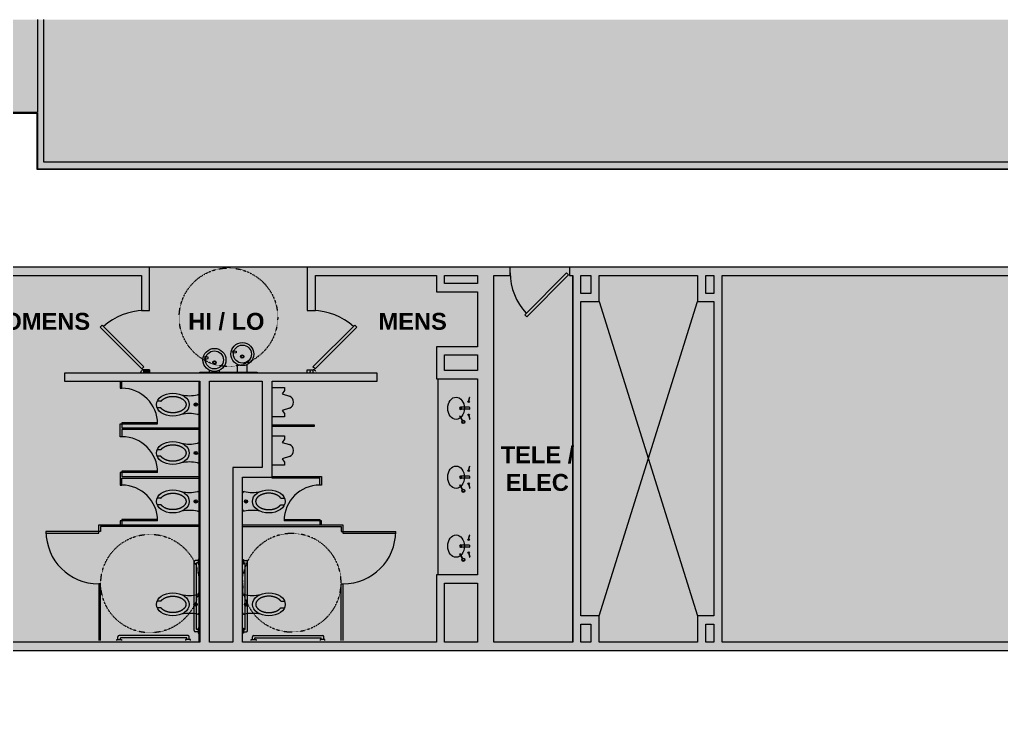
# Model space of a CAD drawing. Header units: inches. Extents: x 936 to 2811, y -567 to 495.
# Drawn here: x 1450 to 2048, y 61 to 495 of the extents above; entities that cross this region are included whole.
import ezdxf

# ---------------------------------------------------------------- set-up
doc = ezdxf.new("R2010")
doc.units = ezdxf.units.IN
doc.header["$MEASUREMENT"] = 0
doc.linetypes.add('IMPORT-HIDDEN _3_', pattern=[0.1875, 0.125, -0.0625])
doc.linetypes.add('IMPORT-HIDDEN2 _3_', pattern=[0.09375, 0.0625, -0.03125])
for name, color, linetype, lineweight in [('1900 Gallows 2nd Floor_For Revit_dwg', 8, 'Continuous', 9), ('A-Area-Iden-Name', 7, 'Continuous', 9), ('A-DETL-GENF', 92, 'Continuous', 9), ('A-DETL-MEDM', 33, 'Continuous', 9), ('A-Flor-Case-Exst', 7, 'Continuous', 9), ('A-Flor-Pfix-Exst', 7, 'Continuous', 9), ('A-WALL', 113, 'Continuous', 50), ('A-Wall-Bldg', 7, 'Continuous', 9), ('A-WALL-PATT', 111, 'Continuous', 13), ('HIDDEN', 7, 'IMPORT-HIDDEN _3_', 9), ('I-WALL', 2, 'Continuous', 13), ('PE0', 7, 'Continuous', 9), ('PE1', 7, 'Continuous', 9)]:
    doc.layers.add(name, color=color, linetype=linetype, lineweight=lineweight)
doc.styles.add('Arial_B', font='arialbd.ttf', dxfattribs={"height": 10.31746})

# ---------------------------------------------------------------- blocks, each defined once
blk = doc.blocks.new('1900 Gallows 2nd Floor_For Revit_dwg_I_PLUMB_FOUNT_Round - Double_P-1510352-New Construction - Tel_Data_Elec Plan')
at = {"layer": 'A-Flor-Pfix-Exst'}
for p, q in [((0.5, 11.5), (1.68, 11.5)), ((0.5, 5.5), (1.68, 5.5)), ((0.5, -5.5), (5.18, -5.5)), ((0.5, -11.5), (5.18, -11.5))]:
    blk.add_line(p, q, dxfattribs=at)
at = {"layer": 'A-Flor-Pfix-Exst', "flags": 128}
blk.add_lwpolyline([(0, 17.5), (0.5, 17.5), (0.5, -17.5), (0, -17.5)], dxfattribs=at)
for points in [[(8.5, 13.86), (8.75, 12.36), (9.75, 12.36), (10, 13.86), (9.75, 14.06), (8.75, 14.06)], [(12, -3.14), (12.25, -2.94), (13.25, -2.94), (13.5, -3.14), (13.25, -4.64), (12.25, -4.64)]]:
    blk.add_lwpolyline(points, close=True, dxfattribs=at)
at = {"layer": 'A-Flor-Pfix-Exst'}
for centre, radius in [((8, 8.5), 7), ((8, 8.5), 5.5), ((6.5, 8.5), 1), ((6.5, 8.5), 0.75), ((11.5, -8.5), 7), ((11.5, -8.5), 5.5), ((10.03, -8.44), 1), ((10.03, -8.44), 0.75)]:
    blk.add_circle(centre, radius, dxfattribs=at)
for centre in [(9.25, 13.86), (12.75, -3.14)]:
    blk.add_arc(centre, 0.75, 0.00117, 179.99883, dxfattribs=at)
blk = doc.blocks.new('1900 Gallows 2nd Floor_For Revit_dwg-1510351-New Construction - Tel_Data_Elec Plan')
at = {"layer": 'A-WALL-PATT', "lineweight": 9}
blk.add_hatch(color=7, dxfattribs=at).paths.add_polyline_path([(1425.37, 1555.94), (1425.37, 1557.94), (1421.87, 1557.94), (1421.87, 1555.94), (1423.75, 1555.94)], flags=0)
at = {"lineweight": 9, "flags": 128}
for points in [[(1680.49, 1615.7), (1679.25, 1616.94), (1653.79, 1591.48), (1655.03, 1590.24)], [(1420.64, 1558.45), (1421.87, 1559.69), (1396.42, 1585.14), (1395.18, 1583.91)], [(1526.11, 1558.45), (1524.87, 1559.69), (1550.33, 1585.14), (1551.57, 1583.91)]]:
    blk.add_lwpolyline(points, close=True, dxfattribs=at)
at = {"lineweight": 9}
for centre, start, end in [((1681.35, 1617.08), 180.21982, 222.81035), ((1422.01, 1557.58), 90.21982, 132.81035), ((1524.74, 1557.58), 47.18965, 89.78018)]:
    blk.add_arc(centre, 36.35, start, end, dxfattribs=at)
at = {"layer": 'A-Flor-Case-Exst'}
blk.add_line((1601, 1552.44), (1601, 1432.94), dxfattribs=at)
at = {"layer": 'A-Flor-Pfix-Exst'}
for p, q in [((1432.26, 1538.69), (1429.97, 1538.69)), ((1619.68, 1538.61), (1620.19, 1541.06)), ((1619.81, 1538.59), (1620.31, 1541.04)), ((1432.26, 1534.69), (1429.97, 1534.69)), ((1615.16, 1534.94), (1615.16, 1533.94)), ((1620.03, 1535.06), (1615.28, 1535.06)), ((1620.03, 1533.81), (1615.28, 1533.81)), ((1620.16, 1534.94), (1620.16, 1533.94)), ((1615.97, 1526.7), (1614.36, 1529.59)), ((1616.18, 1526.82), (1614.58, 1529.71)), ((1619.68, 1530.26), (1620.19, 1527.81)), ((1619.81, 1530.29), (1620.31, 1527.84)), ((1432.26, 1509.19), (1429.97, 1509.19)), ((1432.26, 1505.19), (1429.97, 1505.19)), ((1619.68, 1496.61), (1620.19, 1499.06)), ((1619.81, 1496.59), (1620.31, 1499.04)), ((1615.16, 1492.94), (1615.16, 1491.94)), ((1620.03, 1493.06), (1615.28, 1493.06)), ((1620.03, 1491.81), (1615.28, 1491.81)), ((1620.16, 1492.94), (1620.16, 1491.94)), ((1615.97, 1484.7), (1614.36, 1487.59)), ((1616.18, 1484.82), (1614.58, 1487.71)), ((1619.68, 1488.26), (1620.19, 1485.81)), ((1619.81, 1488.29), (1620.31, 1485.84)), ((1432.26, 1479.69), (1429.97, 1479.69)), ((1505.24, 1479.69), (1507.53, 1479.69)), ((1432.26, 1475.69), (1429.97, 1475.69)), ((1505.24, 1475.69), (1507.53, 1475.69)), ((1619.68, 1454.61), (1620.19, 1457.06)), ((1619.81, 1454.59), (1620.31, 1457.04)), ((1615.16, 1450.94), (1615.16, 1449.94)), ((1620.03, 1451.06), (1615.28, 1451.06)), ((1620.03, 1449.81), (1615.28, 1449.81)), ((1620.16, 1450.94), (1620.16, 1449.94)), ((1454.99, 1441.67), (1453.18, 1441.67)), ((1482.51, 1441.67), (1484.32, 1441.67)), ((1615.97, 1442.7), (1614.36, 1445.59)), ((1616.18, 1442.82), (1614.58, 1445.71)), ((1619.68, 1446.26), (1620.19, 1443.81)), ((1619.81, 1446.29), (1620.31, 1443.84)), ((1452.43, 1398.96), (1452.43, 1440.92)), ((1453.92, 1399.86), (1453.92, 1440.01)), ((1454.99, 1440.17), (1454.08, 1440.17)), ((1482.51, 1440.17), (1483.42, 1440.17)), ((1483.58, 1399.86), (1483.58, 1440.01)), ((1485.07, 1398.96), (1485.07, 1440.92)), ((1432.21, 1416.94), (1429.92, 1416.94)), ((1432.21, 1412.94), (1429.92, 1412.94)), ((1505.29, 1416.94), (1507.58, 1416.94)), ((1505.29, 1412.94), (1507.58, 1412.94)), ((1454.99, 1399.7), (1454.08, 1399.7)), ((1482.51, 1399.7), (1483.42, 1399.7)), ((1406.06, 1393.45), (1406.06, 1395.26)), ((1448.77, 1396.01), (1406.81, 1396.01)), ((1407.56, 1393.45), (1407.56, 1394.36)), ((1447.86, 1394.51), (1407.72, 1394.51)), ((1448.02, 1393.45), (1448.02, 1394.36)), ((1449.52, 1393.45), (1449.52, 1395.26)), ((1454.99, 1398.21), (1453.18, 1398.21)), ((1482.51, 1398.21), (1484.32, 1398.21)), ((1487.98, 1393.45), (1487.98, 1395.26)), ((1488.73, 1396.01), (1530.69, 1396.01)), ((1489.48, 1393.45), (1489.48, 1394.36)), ((1489.64, 1394.51), (1529.78, 1394.51)), ((1529.94, 1393.45), (1529.94, 1394.36)), ((1531.44, 1393.45), (1531.44, 1395.26))]:
    blk.add_line(p, q, dxfattribs=at)
at = {"layer": 'A-Flor-Pfix-Exst', "flags": 128}
for points in [[(1407.5, 1550.94), (1407.5, 1546.64), (1408.5, 1546.64), (1408.5, 1550.94)], [(1500, 1547.19), (1507.5, 1547.19), (1507.5, 1545.19), (1506, 1543.19), (1510.59, 1541.87)], [(1510.59, 1534.5), (1506, 1533.19), (1507.5, 1531.19), (1507.5, 1529.19), (1500, 1529.19)], [(1455.5, 1521.44), (1408.5, 1521.44), (1408.5, 1517.14), (1407.5, 1517.14), (1407.5, 1524.89), (1430.25, 1524.89)], [(1430.25, 1525.64), (1408.5, 1525.64), (1408.5, 1522.44), (1455.5, 1522.44)], [(1500, 1524.44), (1525.52, 1524.44), (1525.52, 1523.44), (1500, 1523.44)], [(1500, 1517.69), (1507.5, 1517.69), (1507.5, 1515.69), (1506, 1513.69), (1510.59, 1512.37)], [(1510.59, 1505), (1506, 1503.69), (1507.5, 1501.69), (1507.5, 1499.69), (1500, 1499.69)], [(1430.25, 1495.39), (1407.5, 1495.39), (1407.5, 1487.64), (1408.5, 1487.64), (1408.5, 1491.94), (1455.5, 1491.94)], [(1430.25, 1496.14), (1408.5, 1496.14), (1408.5, 1492.94), (1455.5, 1492.94)], [(1500, 1492.94), (1530, 1492.94), (1530, 1487.64), (1529, 1487.64), (1529, 1492.94)], [(1529, 1491.94), (1500, 1491.94), (1500, 1492.44)], [(1430.25, 1465.89), (1407.5, 1465.89), (1407.5, 1463.44)], [(1430.25, 1466.64), (1408.5, 1466.64), (1408.5, 1463.44)], [(1507.25, 1466.64), (1529, 1466.64), (1529, 1463.44)], [(1530, 1463.44), (1530, 1465.89), (1507.25, 1465.89)], [(1362.25, 1458.44), (1394.5, 1458.44), (1394.5, 1463.44), (1455.5, 1463.44)], [(1455.5, 1462.44), (1395.5, 1462.44), (1395.5, 1459.44), (1362.25, 1459.44)], [(1482, 1463.44), (1543, 1463.44), (1543, 1458.44), (1575.25, 1458.44)], [(1482, 1462.44), (1542, 1462.44), (1542, 1459.44), (1575.25, 1459.44)], [(1455.5, 1442.39), (1454.99, 1442.39), (1454.99, 1439.44), (1455.5, 1439.44)], [(1482, 1442.39), (1482.51, 1442.39), (1482.51, 1439.44), (1482, 1439.44)], [(1395.5, 1392.94), (1395.5, 1427.44), (1394.5, 1427.44), (1394.5, 1392.94)], [(1542, 1392.94), (1542, 1427.44), (1543, 1427.44), (1543, 1392.94)], [(1455.5, 1400.43), (1454.99, 1400.43), (1454.99, 1397.48), (1455.5, 1397.48)], [(1482, 1400.43), (1482.51, 1400.43), (1482.51, 1397.48), (1482, 1397.48)], [(1405.33, 1392.94), (1405.33, 1393.45), (1408.29, 1393.45), (1408.29, 1392.94)], [(1450.25, 1392.94), (1450.25, 1393.45), (1447.29, 1393.45), (1447.29, 1392.94)], [(1487.25, 1392.94), (1487.25, 1393.45), (1490.21, 1393.45), (1490.21, 1392.94)], [(1532.17, 1392.94), (1532.17, 1393.45), (1529.21, 1393.45), (1529.21, 1392.94)]]:
    blk.add_lwpolyline(points, dxfattribs=at)
at = {"layer": 'A-Flor-Pfix-Exst', "linetype": 'IMPORT-HIDDEN2 _3_'}
for centre in [(1473.37, 1589.94), (1425.62, 1427.65)]:
    blk.add_circle(centre, 30, dxfattribs=at)
at = {"layer": 'A-Flor-Pfix-Exst'}
for centre, radius in [((1453.44, 1536.69), 1), ((1453.44, 1536.69), 0.5), ((1619.7, 1538.42), 0.493), ((1619.7, 1538.42), 0.197), ((1619.7, 1530.45), 0.493), ((1616.42, 1526.15), 0.985), ((1616.42, 1526.15), 0.709), ((1619.7, 1530.45), 0.197), ((1453.44, 1507.19), 1), ((1453.44, 1507.19), 0.5), ((1619.7, 1496.42), 0.493), ((1619.7, 1496.42), 0.197), ((1619.7, 1488.45), 0.493), ((1616.42, 1484.15), 0.985), ((1616.42, 1484.15), 0.709), ((1619.7, 1488.45), 0.197), ((1453.44, 1477.69), 1), ((1453.44, 1477.69), 0.5), ((1484.06, 1477.69), 1), ((1484.06, 1477.69), 0.5), ((1619.7, 1454.42), 0.493), ((1619.7, 1454.42), 0.197), ((1616.42, 1442.15), 0.985), ((1616.42, 1442.15), 0.709), ((1619.7, 1446.45), 0.493), ((1619.7, 1446.45), 0.197), ((1453.39, 1414.94), 1), ((1453.39, 1414.94), 0.5), ((1484.11, 1414.94), 1), ((1484.11, 1414.94), 0.5)]:
    blk.add_circle(centre, radius, dxfattribs=at)
for centre, radius, start, end in [((1408.5, 1524.89), 21.75, 0, 90), ((1449.62, 1563.04), 20.94, 256.50756, 283.62573), ((1454.55, 1541.69), 1, 0, 90.06664), ((1508.97, 1538.19), 4.03, 293.68782, 66.31411), ((1620.25, 1541.05), 0.0625, 348.3502, 168.3502), ((1449.61, 1508.72), 22.51, 77.33126, 102.50058), ((1454.55, 1531.69), 1, 269.91592, 0), ((1614.91, 1534.44), 0.709, 61.06029, 298.94363), ((1614.91, 1534.44), 0.512, 60.66198, 299.33802), ((1615.28, 1534.94), 0.125, 90, 180), ((1615.28, 1533.94), 0.125, 180, 270), ((1620.03, 1534.94), 0.125, 0, 90), ((1620.03, 1533.94), 0.125, 270, 0), ((1614.47, 1529.65), 0.125, 29.1403, 209.1403), ((1620.25, 1527.83), 0.0625, 191.6498, 11.6498), ((1408.5, 1495.39), 21.75, 0, 90), ((1449.62, 1533.54), 20.94, 256.50756, 283.62573), ((1454.55, 1512.19), 1, 0, 90.06664), ((1508.97, 1508.69), 4.03, 293.68782, 66.31411), ((1449.61, 1479.22), 22.51, 77.33126, 102.50058), ((1454.55, 1502.19), 1, 269.91592, 0), ((1620.25, 1499.05), 0.0625, 348.3502, 168.3502), ((1614.91, 1492.44), 0.709, 61.06029, 298.94363), ((1614.91, 1492.44), 0.512, 60.66198, 299.33802), ((1615.28, 1492.94), 0.125, 90, 180), ((1615.28, 1491.94), 0.125, 180, 270), ((1620.03, 1492.94), 0.125, 0, 90), ((1620.03, 1491.94), 0.125, 270, 0), ((1408.5, 1465.89), 21.75, 0, 90), ((1449.62, 1504.04), 20.94, 256.50756, 283.62573), ((1454.55, 1482.69), 1, 0, 90.06664), ((1482.95, 1482.69), 1, 89.93336, 171.99281), ((1487.88, 1504.04), 20.94, 256.37427, 283.49244), ((1529, 1465.89), 21.75, 90, 180), ((1614.47, 1487.65), 0.125, 29.1403, 209.1403), ((1620.25, 1485.83), 0.0625, 191.6498, 11.6498), ((1449.61, 1449.72), 22.51, 77.33126, 102.50058), ((1454.55, 1472.69), 1, 269.91592, 0), ((1482.95, 1472.69), 1, 188.00581, 270.08408), ((1487.89, 1449.72), 22.51, 77.49942, 102.66874), ((1394.25, 1459.44), 32, 180, 270), ((1543.25, 1459.44), 32, 270, 0), ((1620.25, 1457.05), 0.0625, 348.3502, 168.3502), ((1614.91, 1450.44), 0.709, 61.06029, 298.94363), ((1614.91, 1450.44), 0.512, 60.66198, 299.33802), ((1615.28, 1450.94), 0.125, 90, 180), ((1615.28, 1449.94), 0.125, 180, 270), ((1620.03, 1450.94), 0.125, 0, 90), ((1620.03, 1449.94), 0.125, 270, 0), ((1453.18, 1440.92), 0.749, 90, 180), ((1484.32, 1440.92), 0.749, 0, 90), ((1614.47, 1445.65), 0.125, 29.1403, 209.1403), ((1620.25, 1443.83), 0.0625, 191.6498, 11.6498), ((1454.08, 1440.01), 0.158, 90, 180), ((1483.42, 1440.01), 0.158, 0, 90), ((1449.57, 1441.29), 20.94, 256.50756, 283.62573), ((1454.5, 1419.94), 1, 0, 90.06664), ((1483, 1419.94), 1, 89.93336, 180), ((1487.93, 1441.29), 20.94, 256.37427, 283.49244), ((1449.56, 1386.97), 22.51, 77.33126, 102.50058), ((1454.5, 1409.94), 1, 269.91592, 0), ((1483, 1409.94), 1, 180, 270.08408), ((1487.94, 1386.97), 22.51, 77.49942, 102.66874), ((1454.08, 1399.86), 0.158, 180, 270), ((1483.42, 1399.86), 0.158, 270, 0), ((1406.81, 1395.26), 0.749, 90, 180), ((1407.72, 1394.36), 0.158, 90, 180), ((1447.86, 1394.36), 0.158, 0, 90), ((1448.77, 1395.26), 0.749, 0, 90), ((1453.18, 1398.96), 0.749, 180, 270), ((1484.32, 1398.96), 0.749, 270, 0), ((1488.73, 1395.26), 0.749, 90, 180), ((1489.64, 1394.36), 0.158, 90, 180), ((1529.78, 1394.36), 0.158, 0, 90), ((1530.69, 1395.26), 0.749, 0, 90)]:
    blk.add_arc(centre, radius, start, end, dxfattribs=at)
at = {"layer": 'A-Flor-Pfix-Exst', "linetype": 'IMPORT-HIDDEN2 _3_'}
for start, end in [(0, 179.36383), (180.63617, 360)]:
    blk.add_arc((1511.98, 1428.15), 30, start, end, dxfattribs=at)
at = {"layer": 'A-Flor-Pfix-Exst'}
for centre, major_axis, ratio in [((1439.55, 1536.69), (10, 0), 0.7), ((1612, 1534.44), (0, 6.81), 0.743119), ((1439.55, 1507.19), (10, 0), 0.7), ((1612, 1492.44), (0, 6.81), 0.743119), ((1439.55, 1477.69), (10, 0), 0.7), ((1497.95, 1477.69), (10, 0), 0.7), ((1612, 1450.44), (0, 6.81), 0.743119), ((1439.5, 1414.94), (10, 0), 0.7), ((1498, 1414.94), (10, 0), 0.7)]:
    blk.add_ellipse(centre, major_axis=major_axis, ratio=ratio, dxfattribs=at)
for points, weights in [([(1432.26, 1538.69), (1432.78, 1539.41), (1433.63, 1540)], [0.963787091963, 0.96837322297, 1]), ([(1433.63, 1540), (1436.04, 1541.69), (1439.55, 1541.69)], [1, 0.91565673169, 1]), ([(1439.55, 1541.69), (1443.06, 1541.69), (1445.48, 1540)], [1, 0.91565673169, 1]), ([(1445.48, 1540), (1447.55, 1538.55), (1447.55, 1536.69)], [1, 0.926018555588, 1]), ([(1447.55, 1536.69), (1447.55, 1534.83), (1445.48, 1533.38)], [1, 0.926018555588, 1]), ([(1433.63, 1533.38), (1432.78, 1533.97), (1432.26, 1534.69)], [1, 0.96837322297, 0.963787091963]), ([(1439.55, 1531.69), (1436.04, 1531.69), (1433.63, 1533.38)], [1, 0.91565673169, 1]), ([(1445.48, 1533.38), (1443.06, 1531.69), (1439.55, 1531.69)], [1, 0.915656731689, 1]), ([(1432.26, 1509.19), (1432.78, 1509.91), (1433.63, 1510.5)], [0.963787091963, 0.96837322297, 1]), ([(1433.63, 1510.5), (1436.04, 1512.19), (1439.55, 1512.19)], [1, 0.91565673169, 1]), ([(1439.55, 1512.19), (1443.06, 1512.19), (1445.48, 1510.5)], [1, 0.91565673169, 1]), ([(1445.48, 1510.5), (1447.55, 1509.05), (1447.55, 1507.19)], [1, 0.926018555588, 1]), ([(1447.55, 1507.19), (1447.55, 1505.33), (1445.48, 1503.88)], [1, 0.926018555588, 1]), ([(1433.63, 1503.88), (1432.78, 1504.47), (1432.26, 1505.19)], [1, 0.96837322297, 0.963787091963]), ([(1439.55, 1502.19), (1436.04, 1502.19), (1433.63, 1503.88)], [1, 0.91565673169, 1]), ([(1445.48, 1503.88), (1443.06, 1502.19), (1439.55, 1502.19)], [1, 0.915656731689, 1]), ([(1432.26, 1479.69), (1432.78, 1480.41), (1433.63, 1481)], [0.963787091963, 0.96837322297, 1]), ([(1433.63, 1481), (1436.04, 1482.69), (1439.55, 1482.69)], [1, 0.91565673169, 1]), ([(1439.55, 1482.69), (1443.06, 1482.69), (1445.48, 1481)], [1, 0.91565673169, 1]), ([(1445.48, 1481), (1447.55, 1479.55), (1447.55, 1477.69)], [1, 0.926018555588, 1]), ([(1447.55, 1477.69), (1447.55, 1475.83), (1445.48, 1474.38)], [1, 0.926018555588, 1]), ([(1492.02, 1481), (1489.95, 1479.55), (1489.95, 1477.69)], [1, 0.926018555588, 1]), ([(1489.95, 1477.69), (1489.95, 1475.83), (1492.02, 1474.38)], [1, 0.926018555588, 1]), ([(1497.95, 1482.69), (1494.44, 1482.69), (1492.02, 1481)], [1, 0.91565673169, 1]), ([(1503.87, 1481), (1501.46, 1482.69), (1497.95, 1482.69)], [1, 0.91565673169, 1]), ([(1505.24, 1479.69), (1504.72, 1480.41), (1503.87, 1481)], [0.963787091963, 0.96837322297, 1]), ([(1433.63, 1474.38), (1432.78, 1474.97), (1432.26, 1475.69)], [1, 0.96837322297, 0.963787091963]), ([(1439.55, 1472.69), (1436.04, 1472.69), (1433.63, 1474.38)], [1, 0.91565673169, 1]), ([(1445.48, 1474.38), (1443.06, 1472.69), (1439.55, 1472.69)], [1, 0.915656731689, 1]), ([(1492.02, 1474.38), (1494.44, 1472.69), (1497.95, 1472.69)], [1, 0.915656731689, 1]), ([(1497.95, 1472.69), (1501.46, 1472.69), (1503.87, 1474.38)], [1, 0.91565673169, 1]), ([(1503.87, 1474.38), (1504.72, 1474.97), (1505.24, 1475.69)], [1, 0.96837322297, 0.963787091963]), ([(1432.21, 1416.94), (1432.73, 1417.66), (1433.58, 1418.25)], [0.963787091963, 0.96837322297, 1]), ([(1433.58, 1418.25), (1435.99, 1419.94), (1439.5, 1419.94)], [1, 0.91565673169, 1]), ([(1439.5, 1419.94), (1443.01, 1419.94), (1445.42, 1418.25)], [1, 0.91565673169, 1]), ([(1445.42, 1418.25), (1447.5, 1416.8), (1447.5, 1414.94)], [1, 0.926018555588, 1]), ([(1492.08, 1418.25), (1490, 1416.8), (1490, 1414.94)], [1, 0.926018555588, 1]), ([(1498, 1419.94), (1494.49, 1419.94), (1492.08, 1418.25)], [1, 0.91565673169, 1]), ([(1503.92, 1418.25), (1501.51, 1419.94), (1498, 1419.94)], [1, 0.91565673169, 1]), ([(1505.29, 1416.94), (1504.77, 1417.66), (1503.92, 1418.25)], [0.963787091963, 0.96837322297, 1]), ([(1433.58, 1411.63), (1432.73, 1412.22), (1432.21, 1412.94)], [1, 0.96837322297, 0.963787091963]), ([(1439.5, 1409.94), (1435.99, 1409.94), (1433.58, 1411.63)], [1, 0.91565673169, 1]), ([(1445.42, 1411.63), (1443.01, 1409.94), (1439.5, 1409.94)], [1, 0.915656731689, 1]), ([(1447.5, 1414.94), (1447.5, 1413.08), (1445.42, 1411.63)], [1, 0.926018555588, 1]), ([(1490, 1414.94), (1490, 1413.08), (1492.08, 1411.63)], [1, 0.926018555588, 1]), ([(1492.08, 1411.63), (1494.49, 1409.94), (1498, 1409.94)], [1, 0.915656731689, 1]), ([(1498, 1409.94), (1501.51, 1409.94), (1503.92, 1411.63)], [1, 0.91565673169, 1]), ([(1503.92, 1411.63), (1504.77, 1412.22), (1505.29, 1412.94)], [1, 0.96837322297, 0.963787091963])]:
    blk.add_rational_spline(points, weights, degree=2, dxfattribs=at)
at = {"layer": 'A-Wall-Bldg'}
for p, q in [((1683, 1615.44), (1683, 1391.94)), ((1455.5, 1391.93), (1455.5, 1550.94))]:
    blk.add_line(p, q, dxfattribs=at)
at = {"layer": 'A-Wall-Bldg', "flags": 128}
blk.add_lwpolyline([(1421.87, 1555.94), (1421.87, 1557.94), (1425.37, 1557.94), (1425.37, 1555.94), (1425.37, 1557.94), (1421.87, 1557.94)], close=True, dxfattribs=at)
blk.add_lwpolyline([(1521.37, 1555.94), (1521.37, 1557.94), (1524.87, 1557.94), (1524.87, 1555.94)], dxfattribs=at)
at = {"layer": 'HIDDEN'}
for centre, start, end in [((1683, 1616.94), 229.09091, 272.30729), ((1421.87, 1555.94), 0, 180), ((1524.87, 1555.94), 0, 180)]:
    blk.add_arc(centre, 2, start, end, dxfattribs=at)
at = {"layer": 'PE0'}
for p, q in [((1699.12, 1407.94), (1759.12, 1599.44)), ((1699.12, 1599.44), (1759.12, 1407.94))]:
    blk.add_line(p, q, dxfattribs=at)
at = {"layer": 'PE1'}
blk.add_line((1601, 1552.44), (1601, 1432.94), dxfattribs=at)
at = {"rotation": 90.00000000000001}
blk.add_blockref('1900 Gallows 2nd Floor_For Revit_dwg_I_PLUMB_FOUNT_Round - Double_P-1510352-New Construction - Tel_Data_Elec Plan', (1473.37, 1555.94), dxfattribs=at)
at = {"layer": 'A-Area-Iden-Name', "char_height": 10.317, "attachment_point": 1, "line_spacing_factor": 0.941778, "style": 'Arial_B'}
for s, insert, width in [('WOMENS', (1322.7, 1592.58), 77.2489), ('HI / LO', (1448.88, 1592.58), 54.1109), ('MENS', (1564.76, 1592.58), 48.3571), ('TELE /', (1639.17, 1511.29), 52.1522), ('ELEC', (1642.28, 1494.45), 44.6844)]:
    blk.add_mtext(s, dxfattribs=dict(at, insert=insert, width=width))

msp = doc.modelspace()

# ---------------------------------------------------------------- hatches: boundary and pattern name
at = {"layer": 'A-DETL-GENF'}
h = msp.add_hatch(color=9, dxfattribs=at)
h.paths.add_polyline_path([(935.98, -435.19), (980.76, -435.19), (980.76, -417.44), (988.51, -417.44), (988.51, -87.44), (980.76, -87.44), (980.76, -57.44), (1010.76, -57.44), (1010.76, -65.94), (1100.51, -65.94), (1100.51, 48.56), (1060.01, 48.56), (1060.01, 46.81), (935.98, 46.81), (935.98, -417.44)], flags=0)
h.paths.add_polyline_path([(1101.01, -65.94), (1102.51, -65.94), (1102.51, 50.81), (1060.01, 50.81), (1060.01, 49.06), (1101.01, 49.06), (1101.01, -53.88)], flags=0)
h.paths.add_polyline_path([(2800.51, 229.56), (2800.51, 272.56), (2787.76, 272.56), (2787.76, 302.56), (2800.51, 302.56), (2800.51, 392.56), (2761.76, 392.56), (2761.76, 422.56), (2800.51, 422.56), (2800.51, 495.15), (1464.76, 495.15), (1464.76, 408.31), (2269.38, 408.31), (2269.38, 406.56), (2321.01, 406.56), (2321.01, 384.93), (2320.51, 384.93), (2320.51, 348.93), (2321.01, 348.93), (2321.01, 342.93), (2327.76, 342.93), (2327.76, 318.93), (2303.76, 318.93), (2303.76, 338.93), (2273.38, 338.93), (2273.38, 229.56), (2797.76, 229.56)], flags=0)
h.paths.add_polyline_path([(2547.76, 318.93), (2523.76, 318.93), (2523.76, 342.93), (2547.76, 342.93), (2547.76, 321.44)], flags=0)
h.paths.add_polyline_path([(2119.88, 404.06), (2320.51, 404.06), (2320.51, 406.06), (2269.38, 406.06), (2269.38, 404.31), (1460.76, 404.31), (1460.76, 438.06), (1460.51, 438.06), (1460.51, 404.06), (2114.88, 404.06)], flags=0)
h.paths.add_polyline_path([(935.98, 408.31), (1126.76, 408.31), (1126.76, 495.15), (935.98, 495.15), (935.98, 423.93)], flags=0)
h.paths.add_polyline_path([(1164.26, 438.31), (1172.76, 438.31), (1172.76, 438.56), (1460.76, 438.56), (1460.76, 495.15), (1130.76, 495.15), (1130.76, 438.56), (1136.76, 438.56), (1136.76, 438.31)], flags=0)
h = msp.add_hatch(color=9, dxfattribs=at)
h.paths.add_polyline_path([(935.98, 115.81), (972.01, 115.81), (972.01, 131.81), (980.26, 131.81), (980.26, 323.31), (972.01, 323.31), (972.01, 339.31), (935.98, 339.31), (935.98, 126.81)], flags=0)
h.paths.add_polyline_path([(1060.76, 115.81), (1060.76, 140.14), (985.26, 140.14), (985.26, 115.81)], flags=0)
h.paths.add_polyline_path([(1159.26, 115.81), (1159.26, 155.56), (1161.76, 155.56), (1161.76, 197.56), (1159.26, 197.56), (1159.26, 257.56), (1161.76, 257.56), (1161.76, 299.56), (1159.26, 299.56), (1159.26, 330.93), (1065.76, 330.93), (1065.76, 299.56), (1060.76, 299.56), (1060.76, 335.93), (1159.26, 335.93), (1159.26, 339.31), (1059.26, 339.31), (1059.26, 343.81), (987.26, 343.81), (987.26, 339.31), (985.26, 339.31), (985.26, 145.14), (1060.76, 145.14), (1060.76, 257.56), (1065.76, 257.56), (1065.76, 115.81), (1152.5, 115.81)], flags=0)
h.paths.add_polyline_path([(980.26, 115.81), (980.26, 126.81), (977.01, 126.81), (977.01, 115.81)], flags=0)
h.paths.add_polyline_path([(1797.88, 115.81), (1797.88, 126.81), (1791.83, 126.81), (1791.83, 115.81)], flags=0)
h.paths.add_polyline_path([(1418.51, 115.81), (1436.45, 115.81), (1436.45, 152.06), (1416.26, 152.06), (1416.26, 115.81)], flags=0)
h.paths.add_polyline_path([(1867.88, 115.81), (1872.76, 115.81), (1872.76, 126.81), (1867.88, 126.81), (1867.88, 117.32)], flags=0)
h.paths.add_polyline_path([(1877.76, 115.81), (2104.38, 115.81), (2104.38, 323.31), (2098.38, 323.31), (2098.38, 334.31), (2086.38, 334.31), (2086.38, 339.31), (1877.76, 339.31), (1877.76, 117.44)], flags=0)
h.paths.add_polyline_path([(1559.63, 115.81), (1559.63, 274.81), (1477.26, 274.81), (1477.26, 279.81), (1525.63, 279.81), (1525.63, 281.81), (1529.13, 281.81), (1529.13, 279.81), (1667.76, 279.81), (1667.76, 274.81), (1603.76, 274.81), (1603.76, 216.31), (1585.76, 216.31), (1585.76, 115.81), (1703.76, 115.81), (1703.76, 156.81), (1728.76, 156.81), (1728.76, 276.31), (1703.76, 276.31), (1703.76, 295.81), (1728.76, 295.81), (1728.76, 329.31), (1703.76, 329.31), (1703.76, 339.31), (1630.13, 339.31), (1630.13, 317.81), (1625.13, 317.81), (1625.13, 344.31), (1529.13, 344.31), (1529.13, 317.81), (1524.13, 317.81), (1524.13, 339.31), (1441.45, 339.31), (1441.45, 329.31), (1416.26, 329.31), (1416.26, 295.81), (1441.45, 295.81), (1441.45, 276.31), (1416.26, 276.31), (1416.26, 157.06), (1441.45, 157.06), (1441.45, 115.81)], flags=0)
h.paths.add_polyline_path([(1802.88, 115.81), (1862.88, 115.81), (1862.88, 131.81), (1872.76, 131.81), (1872.76, 323.31), (1862.88, 323.31), (1862.88, 339.31), (1802.88, 339.31), (1802.88, 323.31), (1791.83, 323.31), (1791.83, 131.81), (1802.88, 131.81), (1802.88, 116.56)], flags=0)
h.paths.add_polyline_path([(1565.63, 115.81), (1579.76, 115.81), (1579.76, 222.31), (1597.76, 222.31), (1597.76, 274.81), (1565.63, 274.81), (1565.63, 176.67)], flags=0)
h.paths.add_polyline_path([(1786.83, 115.81), (1786.83, 339.31), (1784.76, 339.31), (1784.76, 344.31), (1748.76, 344.31), (1748.76, 339.31), (1738.76, 339.31), (1738.76, 115.81)], flags=0)
h.paths.add_polyline_path([(1708.76, 115.81), (1728.76, 115.81), (1728.76, 151.81), (1708.76, 151.81)], flags=0)
h.paths.add_polyline_path([(2109.38, 115.81), (2114.38, 115.81), (2114.38, 126.81), (2109.38, 126.81), (2109.38, 121.81)], flags=0)
h.paths.add_polyline_path([(2119.38, 115.81), (2194.38, 115.81), (2194.38, 131.81), (2204.38, 131.81), (2204.38, 323.31), (2194.38, 323.31), (2194.38, 339.31), (2192.38, 339.31), (2192.38, 344.31), (2156.38, 344.31), (2156.38, 339.31), (2149.38, 339.31), (2149.38, 323.31), (2109.38, 323.31), (2109.38, 131.81), (2119.38, 131.81), (2119.38, 126.81)], flags=0)
h.paths.add_polyline_path([(2199.38, 115.81), (2204.38, 115.81), (2204.38, 126.81), (2199.38, 126.81)], flags=0)
h.paths.add_polyline_path([(1406.26, 115.81), (1406.26, 119.18), (1312.76, 119.18), (1312.76, 115.81), (1403.26, 115.81)], flags=0)
h.paths.add_polyline_path([(1320.16, 124.18), (1406.26, 124.18), (1406.26, 329.31), (1312.7, 329.31), (1312.7, 257.56), (1312.76, 257.56), (1312.76, 197.56), (1312.7, 197.56), (1312.7, 155.56), (1312.76, 155.56), (1312.76, 124.18)], flags=0)
h.paths.add_polyline_path([(1708.76, 281.31), (1728.76, 281.31), (1728.76, 290.81), (1708.76, 290.81)], flags=0)
h.paths.add_polyline_path([(1418.51, 281.31), (1436.45, 281.31), (1436.45, 290.81), (1416.26, 290.81), (1416.26, 281.31)], flags=0)
h.paths.add_polyline_path([(1872.76, 328.31), (1872.76, 339.31), (1867.88, 339.31), (1867.88, 328.31)], flags=0)
h.paths.add_polyline_path([(980.26, 328.31), (980.26, 339.31), (977.01, 339.31), (977.01, 328.31)], flags=0)
h.paths.add_polyline_path([(2199.38, 328.31), (2209.38, 328.31), (2209.38, 339.31), (2199.38, 339.31)], flags=0)
h.paths.add_polyline_path([(1791.83, 328.31), (1797.88, 328.31), (1797.88, 339.31), (1791.83, 339.31), (1791.83, 334.36)], flags=0)
h.paths.add_polyline_path([(2142.3, 328.31), (2144.38, 328.31), (2144.38, 339.31), (2119.88, 339.31), (2119.88, 328.31)], flags=0)
h.paths.add_polyline_path([(2114.88, 328.31), (2114.88, 339.31), (2103.38, 339.31), (2103.38, 328.31), (2109.38, 328.31)], flags=0)
h.paths.add_polyline_path([(1728.76, 334.31), (1728.76, 339.31), (1708.76, 339.31), (1708.76, 334.31)], flags=0)
h.paths.add_polyline_path([(1436.45, 334.31), (1436.45, 339.31), (1312.7, 339.31), (1312.7, 334.31), (1418.51, 334.31)], flags=0)
at = {"layer": 'A-WALL-PATT'}
for points in [[(1460.76, 404.31), (1464.76, 404.31), (1464.76, 495.15), (1460.76, 495.15), (1460.76, 406.06)], [(1659.77, 404.31), (2269.38, 404.31), (2269.38, 408.31), (1464.76, 408.31), (1464.76, 404.31)], [(1436.45, 339.31), (1529.13, 339.31), (1529.13, 344.31), (1312.7, 344.31), (1312.7, 339.31), (1418.51, 339.31)], [(1625.13, 317.81), (1630.13, 317.81), (1630.13, 344.31), (1625.13, 344.31), (1625.13, 339.31)], [(1748.76, 339.31), (1748.76, 344.31), (1630.13, 344.31), (1630.13, 339.31), (1738.76, 339.31)], [(1877.76, 339.31), (2156.38, 339.31), (2156.38, 344.31), (1784.76, 344.31), (1784.76, 339.31), (1872.76, 339.31)], [(1529.13, 317.81), (1529.13, 339.31), (1524.13, 339.31), (1524.13, 317.81)], [(1703.76, 329.31), (1708.76, 329.31), (1708.76, 339.31), (1703.76, 339.31), (1703.76, 334.31)], [(1728.76, 115.81), (1738.76, 115.81), (1738.76, 339.31), (1728.76, 339.31), (1728.76, 151.81)], [(1786.83, 115.81), (1791.83, 115.81), (1791.83, 339.31), (1786.83, 339.31), (1786.83, 115.87)], [(1802.88, 328.31), (1802.88, 339.31), (1797.88, 339.31), (1797.88, 328.31)], [(1867.88, 328.31), (1867.88, 339.31), (1862.88, 339.31), (1862.88, 328.31)], [(1877.76, 115.81), (1877.76, 339.31), (1872.76, 339.31), (1872.76, 115.81)], [(1728.76, 329.31), (1728.76, 334.31), (1708.76, 334.31), (1708.76, 329.31), (1718.76, 329.31)], [(1802.88, 323.31), (1802.88, 328.31), (1791.83, 328.31), (1791.83, 323.31), (1797.88, 323.31)], [(1872.76, 323.31), (1872.76, 328.31), (1862.88, 328.31), (1862.88, 323.31), (1870.48, 323.31)], [(1703.76, 290.81), (1728.76, 290.81), (1728.76, 295.81), (1703.76, 295.81)], [(1703.76, 276.31), (1708.76, 276.31), (1708.76, 290.81), (1703.76, 290.81), (1703.76, 279.81)], [(1728.76, 276.31), (1728.76, 281.31), (1708.76, 281.31), (1708.76, 276.31), (1727.89, 276.31)], [(1659.77, 274.81), (1667.76, 274.81), (1667.76, 279.81), (1477.26, 279.81), (1477.26, 274.81), (1603.76, 274.81)], [(1565.63, 115.81), (1565.63, 274.81), (1559.63, 274.81), (1559.63, 115.81)], [(1603.76, 216.31), (1603.76, 274.81), (1597.76, 274.81), (1597.76, 216.31)], [(1579.76, 216.31), (1597.76, 216.31), (1597.76, 222.31), (1579.76, 222.31), (1579.76, 220.63)], [(1585.76, 115.81), (1585.76, 216.31), (1579.76, 216.31), (1579.76, 115.81)], [(1703.76, 151.81), (1728.76, 151.81), (1728.76, 156.81), (1703.76, 156.81)], [(1708.76, 115.81), (1708.76, 151.81), (1703.76, 151.81), (1703.76, 115.81)], [(1802.88, 126.81), (1802.88, 131.81), (1791.83, 131.81), (1791.83, 126.81), (1797.88, 126.81)], [(1867.88, 126.81), (1872.76, 126.81), (1872.76, 131.81), (1862.88, 131.81), (1862.88, 126.81)], [(1802.88, 115.81), (1802.88, 126.81), (1797.88, 126.81), (1797.88, 115.81)], [(1867.88, 115.81), (1867.88, 126.81), (1862.88, 126.81), (1862.88, 115.81)], [(2204.38, 110.81), (2204.38, 115.81), (1307.76, 115.81), (1307.76, 110.81), (2142.3, 110.81)]]:
    msp.add_hatch(color=8, dxfattribs=at).paths.add_polyline_path(points, flags=0)
h = msp.add_hatch(color=8, dxfattribs=at)
h.paths.add_polyline_path([(1282.76, 438.06), (1460.76, 438.06), (1460.76, 438.56), (1172.76, 438.56), (1172.76, 438.06), (1277.76, 438.06)], flags=0)
h.paths.add_polyline_path([(1136.76, 438.06), (1136.76, 438.56), (1130.76, 438.56), (1130.76, 438.06)], flags=0)

# ---------------------------------------------------------------- linework, layer by layer
at = {"layer": 'A-DETL-MEDM', "lineweight": 20}
for p, q in [((1460.51, 438.06), (1460.51, 404.06)), ((1460.51, 404.06), (2266.51, 404.06)), ((1625.13, 344.31), (1529.13, 344.31)), ((1784.76, 344.31), (1748.76, 344.31))]:
    msp.add_line(p, q, dxfattribs=at)
at = {"layer": 'A-WALL', "color": 250, "lineweight": 20}
for p, q in [((1460.76, 495.15), (1460.76, 438.56)), ((1464.76, 408.31), (1464.76, 495.15)), ((1460.76, 438.06), (1460.76, 404.31)), ((2269.38, 408.31), (1464.76, 408.31)), ((1460.76, 404.31), (2269.38, 404.31)), ((1529.13, 344.31), (1312.7, 344.31)), ((1529.13, 317.81), (1529.13, 344.31)), ((1625.13, 344.31), (1625.13, 317.81)), ((1748.76, 344.31), (1625.13, 344.31)), ((1748.76, 339.31), (1748.76, 344.31)), ((2156.38, 344.31), (1784.76, 344.31)), ((1784.76, 344.31), (1784.76, 339.31)), ((1441.45, 339.31), (1524.13, 339.31)), ((1524.13, 339.31), (1524.13, 317.81)), ((1630.13, 317.81), (1630.13, 339.31)), ((1630.13, 339.31), (1703.76, 339.31)), ((1703.76, 339.31), (1703.76, 329.31)), ((1708.76, 339.31), (1728.76, 339.31)), ((1708.76, 334.31), (1708.76, 339.31)), ((1728.76, 339.31), (1728.76, 334.31)), ((1738.76, 339.31), (1748.76, 339.31)), ((1738.76, 115.81), (1738.76, 339.31)), ((1784.76, 339.31), (1786.83, 339.31)), ((1786.83, 339.31), (1786.83, 115.81)), ((1791.83, 339.31), (1797.88, 339.31)), ((1791.83, 328.31), (1791.83, 339.31)), ((1797.88, 339.31), (1797.88, 328.31)), ((1802.88, 339.31), (1862.88, 339.31)), ((1802.88, 323.31), (1802.88, 339.31)), ((1862.88, 339.31), (1862.88, 323.31)), ((1867.88, 339.31), (1872.76, 339.31)), ((1867.88, 328.31), (1867.88, 339.31)), ((1872.76, 339.31), (1872.76, 328.31)), ((1877.76, 339.31), (2114.88, 339.31)), ((1877.76, 115.81), (1877.76, 339.31)), ((1703.76, 329.31), (1728.76, 329.31)), ((1728.76, 334.31), (1708.76, 334.31)), ((1728.76, 329.31), (1728.76, 295.81)), ((1797.88, 328.31), (1791.83, 328.31)), ((1791.83, 131.81), (1791.83, 323.31)), ((1791.83, 323.31), (1802.88, 323.31)), ((1862.88, 323.31), (1872.76, 323.31)), ((1872.76, 328.31), (1867.88, 328.31)), ((1872.76, 323.31), (1872.76, 131.81)), ((1524.13, 317.81), (1529.13, 317.81)), ((1625.13, 317.81), (1630.13, 317.81)), ((1728.76, 295.81), (1703.76, 295.81)), ((1703.76, 295.81), (1703.76, 276.31)), ((1708.76, 290.81), (1728.76, 290.81)), ((1708.76, 281.31), (1708.76, 290.81)), ((1728.76, 290.81), (1728.76, 281.31)), ((1728.76, 281.31), (1708.76, 281.31)), ((1667.76, 279.81), (1477.26, 279.81)), ((1477.26, 279.81), (1477.26, 274.81)), ((1667.76, 274.81), (1667.76, 279.81)), ((1703.76, 276.31), (1728.76, 276.31)), ((1728.76, 276.31), (1728.76, 156.81)), ((1477.26, 274.81), (1559.63, 274.81)), ((1559.63, 274.81), (1559.63, 115.81)), ((1565.63, 274.81), (1597.76, 274.81)), ((1565.63, 115.81), (1565.63, 274.81)), ((1597.76, 274.81), (1597.76, 222.31)), ((1603.76, 274.81), (1667.76, 274.81)), ((1603.76, 216.31), (1603.76, 274.81)), ((1597.76, 222.31), (1579.76, 222.31)), ((1579.76, 222.31), (1579.76, 115.81)), ((1585.76, 216.31), (1603.76, 216.31)), ((1585.76, 115.81), (1585.76, 216.31)), ((1728.76, 156.81), (1703.76, 156.81)), ((1703.76, 156.81), (1703.76, 115.81)), ((1708.76, 151.81), (1728.76, 151.81)), ((1708.76, 115.81), (1708.76, 151.81)), ((1728.76, 151.81), (1728.76, 115.81)), ((1802.88, 131.81), (1791.83, 131.81)), ((1802.88, 115.81), (1802.88, 131.81)), ((1872.76, 131.81), (1862.88, 131.81)), ((1862.88, 131.81), (1862.88, 115.81)), ((1791.83, 115.81), (1791.83, 126.81)), ((1791.83, 126.81), (1797.88, 126.81)), ((1797.88, 126.81), (1797.88, 115.81)), ((1867.88, 126.81), (1872.76, 126.81)), ((1867.88, 115.81), (1867.88, 126.81)), ((1872.76, 126.81), (1872.76, 115.81)), ((1559.63, 115.81), (1441.45, 115.81)), ((1579.76, 115.81), (1565.63, 115.81)), ((1703.76, 115.81), (1585.76, 115.81)), ((1728.76, 115.81), (1708.76, 115.81)), ((1786.83, 115.81), (1738.76, 115.81)), ((1797.88, 115.81), (1791.83, 115.81)), ((1862.88, 115.81), (1802.88, 115.81)), ((1872.76, 115.81), (1867.88, 115.81)), ((2104.38, 115.81), (1877.76, 115.81)), ((1311.76, 110.81), (2209.38, 110.81))]:
    msp.add_line(p, q, dxfattribs=at)
at = {"layer": 'I-WALL', "color": 250, "lineweight": 20}
for p, q in [((1460.76, 438.56), (1172.76, 438.56)), ((1172.76, 438.06), (1460.76, 438.06))]:
    msp.add_line(p, q, dxfattribs=at)

# ---------------------------------------------------------------- block references
at = {"layer": '1900 Gallows 2nd Floor_For Revit_dwg', "color": 7}
msp.add_blockref('1900 Gallows 2nd Floor_For Revit_dwg-1510351-New Construction - Tel_Data_Elec Plan', (103.76, -1276.13), dxfattribs=at)

doc.saveas('drawing.dxf')
